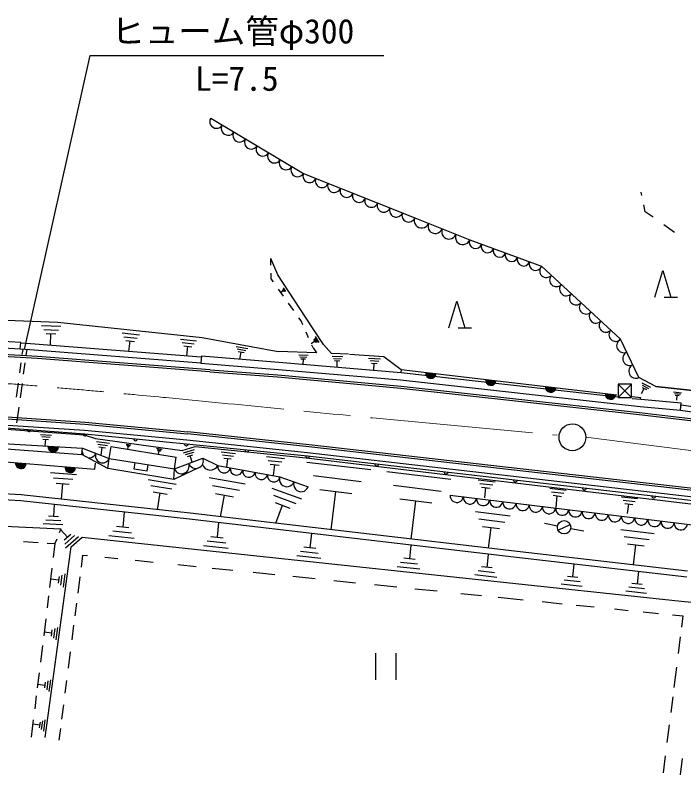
# Model space of a CAD drawing. Units: millimetres, scale not verified. Extents: x 40000 to 680000, y 20000 to 380000.
# Drawn here: x 425734 to 475652, y 265093 to 321836 of the extents above; entities that cross this region are included whole.
import ezdxf
from ezdxf.enums import TextEntityAlignment as Align

# ---------------------------------------------------------------- set-up
doc = ezdxf.new("R2010")
doc.units = ezdxf.units.MM
doc.header["$LTSCALE"] = 1000
doc.linetypes.add('CHAIN', pattern=[18.5, 12, -1.5, 3.5, -1.5])
for name, color, linetype, lineweight in [('M-BGD', 7, 'Continuous', 25), ('M-BMK', 2, 'CHAIN', 13), ('M-BMK-SRVR', 3, 'Continuous', 25), ('M-STR-STR3', 7, 'Continuous', 25)]:
    doc.layers.add(name, color=color, linetype=linetype, lineweight=lineweight)
doc.styles.add('ＭＳ ゴシック', font='')
doc.styles.get('ＭＳ ゴシック').set_extended_font_data('MS Gothic')

msp = doc.modelspace()

# ---------------------------------------------------------------- linework, layer by layer
at = {"layer": 'M-BGD'}
for p, q in [((440328, 314151), (447249, 310009)), ((447249, 310009), (455566, 306697)), ((472515, 308369), (472460, 308628)), ((472777, 307151), (472667, 307664)), ((473354, 306742), (472777, 307151)), ((455566, 306697), (459665, 305046)), ((474952, 305608), (474165, 306167)), ((459665, 305046), (465029, 303085)), ((445342, 302450), (444822, 303672)), ((444831, 303151), (444822, 303672)), ((465029, 303085), (470938, 297631)), ((444847, 302145), (444840, 302560)), ((447412, 299270), (445342, 302450)), ((473491, 300761), (474091, 302761)), ((474091, 302761), (474691, 300761)), ((445015, 301908), (444847, 302145)), ((445763, 300854), (445392, 301377)), ((445677, 301323), (445770, 301189)), ((445711, 301393), (445846, 301191)), ((445745, 301463), (445922, 301193)), ((445558, 301148), (445728, 301258)), ((474191, 300761), (475191, 300761)), ((446527, 299779), (446140, 300324)), ((458102, 298486), (458702, 300486)), ((458702, 300486), (459302, 298486)), ((425087, 299062), (428908, 298903)), ((447081, 298999), (446914, 299234)), ((448750, 297234), (447412, 299270)), ((427703, 298653), (429146, 298594)), ((428908, 298903), (439705, 297761)), ((447216, 298695), (447081, 298999)), ((458802, 298486), (459802, 298486)), ((427870, 298355), (428956, 298310)), ((428038, 298058), (428767, 298026)), ((428363, 297173), (428405, 298049)), ((433710, 298096), (435016, 297954)), ((447643, 297728), (447449, 298167)), ((426115, 296881), (418956, 297336)), ((426146, 297380), (418982, 297836)), ((426115, 296881), (426146, 297380)), ((433847, 297818), (434828, 297714)), ((433984, 297540), (434635, 297462)), ((434227, 296717), (434310, 297501)), ((438083, 297633), (439269, 297512)), ((438208, 297382), (439095, 297291)), ((439705, 297761), (445361, 296717)), ((447823, 297322), (448084, 297496)), ((448012, 297606), (448156, 297385)), ((448070, 297720), (448286, 297390)), ((448119, 297830), (448407, 297390)), ((472304, 294763), (470938, 297631)), ((427380, 296193), (415236, 296919)), ((427390, 296343), (415243, 297069)), ((426837, 296846), (426115, 296881)), ((426866, 297296), (426136, 297331)), ((426292, 296873), (426239, 296485)), ((426593, 296858), (426534, 296431)), ((439589, 295846), (426837, 296846)), ((439624, 296294), (426866, 297296)), ((438333, 297131), (438921, 297069)), ((438551, 296385), (438631, 297102)), ((442238, 297092), (443100, 296935)), ((442312, 296906), (442960, 296783)), ((447969, 296992), (447881, 297190)), ((447969, 296992), (448229, 296608)), ((449343, 296565), (448750, 297234)), ((440281, 295346), (427390, 296343)), ((439634, 296394), (439589, 295846)), ((439634, 296394), (445424, 295912)), ((442389, 296711), (442820, 296632)), ((442512, 296151), (442603, 296676)), ((448229, 296608), (445361, 296717)), ((446909, 296457), (447601, 296431)), ((446993, 296319), (447507, 296300)), ((450619, 296517), (449343, 296565)), ((449389, 296364), (450193, 296334)), ((449486, 296199), (450089, 296176)), ((450685, 296515), (453262, 296345)), ((452123, 296221), (453006, 296161)), ((453262, 296345), (454544, 295367)), ((426155, 295873), (426050, 295108)), ((426458, 295873), (426340, 295013)), ((440269, 295197), (427380, 296193)), ((439589, 295846), (445378, 295364)), ((445424, 295912), (454550, 295134)), ((447068, 296178), (447417, 296160)), ((447227, 295755), (447247, 296171)), ((449583, 296034), (449976, 296015)), ((449761, 295544), (449784, 296027)), ((452228, 296038), (452884, 295996)), ((452324, 295851), (452765, 295821)), ((452505, 295307), (452547, 295843)), ((440270, 295197), (445326, 294816)), ((440281, 295346), (445338, 294965)), ((445378, 295364), (454496, 294587)), ((454544, 295367), (454519, 295138)), ((454544, 295367), (470643, 293485)), ((454550, 295134), (470692, 293337)), ((445326, 294816), (454526, 293987)), ((445338, 294965), (454540, 294136)), ((454496, 294587), (472392, 292595)), ((473574, 294106), (472304, 294763)), ((425947, 294358), (425801, 293296)), ((426246, 294329), (426096, 293242)), ((454526, 293987), (472320, 292020)), ((454540, 294136), (472337, 292169)), ((471747, 294272), (470747, 294272)), ((470747, 294272), (470747, 293272)), ((471747, 294272), (470747, 293272)), ((470747, 294272), (471747, 293272)), ((471747, 293272), (471747, 294272)), ((472505, 293571), (472705, 293951)), ((472515, 294371), (473155, 294041)), ((472535, 294201), (473015, 293961)), ((472545, 294031), (472865, 293871)), ((485458, 292770), (473574, 294106)), ((473574, 294106), (485458, 292770)), ((474895, 293701), (475485, 293631)), ((474955, 293581), (475405, 293531)), ((475015, 293451), (475315, 293421)), ((475125, 293081), (475165, 293441)), ((470747, 293272), (471747, 293272)), ((471795, 293214), (472447, 293142)), ((471803, 293350), (472416, 293278)), ((472416, 293278), (472401, 293147)), ((472447, 293142), (475456, 292876)), ((475408, 292328), (475456, 292876)), ((414883, 292363), (430941, 291297)), ((414890, 292513), (430953, 291446)), ((426002, 292557), (425842, 291390)), ((472392, 292595), (475408, 292328)), ((475408, 292328), (485114, 290994)), ((475462, 292725), (485166, 291391)), ((414353, 291696), (430885, 290484)), ((414584, 291888), (430920, 290841)), ((472320, 292020), (485052, 290476)), ((472337, 292169), (485070, 290625)), ((422576, 291192), (430939, 290567)), ((430941, 291297), (438606, 290557)), ((430953, 291446), (438621, 290706)), ((430920, 290841), (438538, 290108)), ((430939, 290567), (438511, 289822)), ((447668, 289603), (438606, 290557)), ((447684, 289752), (438622, 290706)), ((417611, 290267), (430769, 289495)), ((417714, 290002), (430713, 289031)), ((427617, 290520), (428456, 290461)), ((427714, 290355), (428339, 290309)), ((427806, 290177), (428216, 290144)), ((427974, 289660), (428011, 290160)), ((430885, 290484), (431736, 290210)), ((431736, 290210), (438190, 289329)), ((431796, 290001), (432766, 289870)), ((438538, 290108), (447546, 289177)), ((430713, 289031), (430769, 289495)), ((430769, 289495), (432753, 288730)), ((431891, 289791), (432617, 289693)), ((431986, 289582), (432467, 289515)), ((432146, 288963), (432231, 289550)), ((432753, 288730), (432896, 289619)), ((432896, 289619), (437763, 288832)), ((434017, 289801), (434369, 289752)), ((434050, 289728), (434321, 289687)), ((434087, 289646), (434265, 289617)), ((434146, 289420), (434181, 289634)), ((436292, 289483), (436701, 289428)), ((436329, 289401), (436636, 289354)), ((438190, 289329), (439180, 289610)), ((438511, 289822), (447566, 288912)), ((439180, 289610), (447456, 288762)), ((494287, 284274), (447668, 289603)), ((494305, 284423), (447684, 289752)), ((432662, 287970), (430713, 289031)), ((436370, 289310), (436571, 289280)), ((436437, 289044), (436473, 289302)), ((437619, 287944), (437763, 288832)), ((438293, 289140), (439116, 289382)), ((438440, 289009), (439060, 289192)), ((438587, 288878), (438999, 288988)), ((438938, 288444), (438791, 288938)), ((441106, 289209), (442176, 289102)), ((441218, 288986), (442025, 288902)), ((444490, 288868), (445836, 288732)), ((447546, 289177), (494178, 283807)), ((447566, 288912), (494086, 283535)), ((424318, 288519), (431689, 287917)), ((431689, 287917), (431735, 288375)), ((432662, 287970), (432753, 288730)), ((432753, 288730), (437619, 287944)), ((434620, 287922), (434699, 288416)), ((435593, 287765), (435673, 288258)), ((437619, 287944), (439750, 288755)), ((439750, 288755), (440867, 288203)), ((441322, 288758), (441865, 288697)), ((441529, 288083), (441598, 288730)), ((444631, 288580), (445643, 288480)), ((444773, 288293), (445441, 288223)), ((445023, 287451), (445107, 288258)), ((447456, 288762), (494032, 283217)), ((447509, 288459), (452281, 287891)), ((428366, 287686), (430303, 287533)), ((437587, 287147), (432662, 287970)), ((435593, 287765), (434620, 287922)), ((439377, 287987), (437587, 287147)), ((437587, 287147), (437619, 287944)), ((440867, 288203), (445501, 287360)), ((453488, 287748), (458251, 287175)), ((428583, 287279), (430029, 287167)), ((435654, 287162), (437745, 286815)), ((440215, 287300), (442905, 286819)), ((445501, 287360), (447608, 286609)), ((447994, 287439), (451572, 287009)), ((460295, 287131), (461575, 286981)), ((428792, 286869), (429760, 286792)), ((429181, 285673), (429278, 286837)), ((435852, 286703), (437418, 286447)), ((440453, 286705), (442471, 286348)), ((453973, 286727), (457542, 286293)), ((460425, 286861), (461385, 286751)), ((460555, 286581), (461195, 286511)), ((460795, 285781), (460875, 286551)), ((426191, 285997), (419764, 286357)), ((438792, 284636), (426191, 285997)), ((436041, 286239), (437086, 286066)), ((436353, 284898), (436561, 286157)), ((440690, 286110), (442032, 285863)), ((441073, 284373), (441361, 285986)), ((444899, 286516), (447120, 285713)), ((448475, 286405), (450858, 286114)), ((449324, 283397), (449669, 286266)), ((458213, 285993), (476910, 283701)), ((465645, 286501), (466875, 286351)), ((465775, 286241), (466695, 286121)), ((426154, 285548), (419739, 285908)), ((438742, 284188), (426154, 285548)), ((445013, 285975), (446682, 285371)), ((445131, 285424), (446248, 285020)), ((454450, 285702), (456833, 285411)), ((455299, 282694), (455644, 285563)), ((465895, 285971), (466515, 285891)), ((466115, 285061), (466205, 285931)), ((471005, 285861), (472195, 285721)), ((471125, 285611), (472015, 285501)), ((428634, 285281), (428587, 284393)), ((445203, 283887), (445692, 285229)), ((471245, 285351), (471835, 285281)), ((471455, 284601), (471545, 285321)), ((428958, 284374), (428217, 284411)), ((433876, 284718), (433758, 283599)), ((463425, 281739), (438792, 284636)), ((460094, 284761), (462677, 284441)), ((416571, 284083), (429140, 283463)), ((429302, 283762), (427819, 283835)), ((429130, 284068), (428018, 284123)), ((463374, 281292), (438742, 284188)), ((440922, 283931), (440805, 282834)), ((460355, 284210), (462288, 283968)), ((466228, 283674), (465245, 283860)), ((466264, 283375), (467175, 283788)), ((429140, 283463), (429024, 283172)), ((429119, 283415), (429634, 282836)), ((434412, 283150), (433013, 283305)), ((434221, 283546), (433285, 283648)), ((460611, 283646), (461903, 283485)), ((461065, 282017), (461262, 283567)), ((467212, 283495), (468196, 283320)), ((470950, 283420), (473449, 283116)), ((428832, 282690), (428704, 282366)), ((429879, 283046), (429393, 282617)), ((430172, 282959), (429441, 282320)), ((430464, 282872), (429492, 282014)), ((429909, 282117), (430744, 282853)), ((430744, 282853), (475452, 278069)), ((434607, 282744), (432735, 282948)), ((441259, 282777), (440345, 282878)), ((447846, 283121), (447735, 282060)), ((471203, 282886), (473074, 282660)), ((426349, 282533), (427441, 282456)), ((427976, 267877), (429909, 282117)), ((428108, 282408), (428704, 282366)), ((428704, 282366), (428577, 281335)), ((441646, 281997), (439800, 282192)), ((441455, 282394), (440073, 282535)), ((448176, 282008), (447284, 282108)), ((455282, 282247), (455173, 281231)), ((471447, 282349), (472694, 282191)), ((471889, 280771), (472075, 282272)), ((430679, 280607), (430795, 281512)), ((430795, 281512), (431135, 281477)), ((448541, 281251), (446772, 281447)), ((448358, 281629), (447026, 281782)), ((461052, 281561), (460944, 280590)), ((475923, 280306), (463425, 281739)), ((432414, 281347), (433391, 281248)), ((434697, 281115), (436045, 280978)), ((455775, 280824), (454505, 280961)), ((455601, 281184), (454745, 281278)), ((475871, 279858), (463374, 281292)), ((428478, 280523), (428300, 279073)), ((437875, 280792), (439249, 280653)), ((440435, 280532), (441982, 280375)), ((455950, 280464), (454256, 280639)), ((461520, 280192), (460304, 280332)), ((461350, 280543), (460543, 280627)), ((467451, 280821), (467353, 279876)), ((428382, 279741), (428978, 279661)), ((429010, 279906), (428938, 279412)), ((429219, 280001), (429125, 279266)), ((429429, 280096), (429303, 279116)), ((430431, 278670), (430586, 279878)), ((443509, 280220), (445111, 280057)), ((446467, 279920), (448135, 279750)), ((461690, 279841), (460059, 280023)), ((467745, 279834), (466961, 279917)), ((472268, 280273), (472171, 279351)), ((449532, 279608), (451141, 279445)), ((452566, 279300), (454232, 279131)), ((468069, 279168), (466500, 279335)), ((467907, 279501), (466731, 279626)), ((472554, 279305), (471779, 279392)), ((455581, 278994), (457227, 278827)), ((459012, 278645), (460554, 278489)), ((472874, 278648), (471337, 278818)), ((472712, 278981), (471558, 279105)), ((428226, 278472), (428114, 277558)), ((461804, 278362), (463670, 278172)), ((475452, 278069), (510379, 274340)), ((430213, 276964), (430334, 277910)), ((465089, 278028), (466583, 277876)), ((467618, 277771), (468951, 277635)), ((470482, 277480), (471493, 277377)), ((472630, 277262), (473759, 277147)), ((474798, 277041), (475577, 276962)), ((475577, 276962), (475471, 276120)), ((428015, 276752), (427859, 275480)), ((428480, 275920), (428418, 275453)), ((428690, 276015), (428592, 275312)), ((428890, 276106), (428766, 275171)), ((429984, 275182), (430122, 276259)), ((427893, 275763), (428454, 275689)), ((475381, 275393), (475227, 274161)), ((427770, 274751), (427617, 273509)), ((429712, 273052), (429870, 274286)), ((452663, 272180), (452663, 274180)), ((454163, 274180), (454163, 272180)), ((475100, 273139), (474909, 271613)), ((427520, 272715), (427382, 271590)), ((427420, 271870), (427946, 271801)), ((427981, 272014), (427915, 271578)), ((428172, 272101), (428085, 271447)), ((428363, 272188), (428245, 271311)), ((429474, 271200), (429594, 272132)), ((427307, 270980), (427189, 270020)), ((474823, 270919), (474677, 269746)), ((429225, 269251), (429362, 270327)), ((427087, 269189), (426931, 267912)), ((427587, 269035), (427527, 268612)), ((427769, 269118), (427683, 268485)), ((427951, 269200), (427843, 268350)), ((427049, 268890), (427561, 268826)), ((429022, 267673), (429134, 268546)), ((474563, 268835), (474398, 267512)), ((474272, 266504), (474114, 265231)), ((475400, 265093), (475561, 266304))]:
    msp.add_line(p, q, dxfattribs=at)
msp.add_circle((466719, 283582), 500, dxfattribs=at)
for centre, radius, start, end in [((440761, 313892), 504, 149.1, 329.1), ((441626, 313374), 504, 149.1, 329.1), ((442491, 312856), 504, 149.1, 329.1), ((443356, 312339), 504, 149.1, 329.1), ((444221, 311821), 504, 149.1, 329.1), ((445086, 311303), 504, 149.1, 329.1), ((445951, 310786), 504, 149.1, 329.1), ((446816, 310268), 504, 149.1, 329.1), ((447711, 309825), 497, 158.2862, 338.2862), ((448635, 309457), 497, 158.2862, 338.2862), ((449559, 309089), 497, 158.2862, 338.2862), ((450483, 308721), 497, 158.2862, 338.2862), ((451407, 308353), 497, 158.2862, 338.2862), ((452331, 307985), 497, 158.2862, 338.2862), ((453255, 307617), 497, 158.2862, 338.2862), ((454180, 307249), 497, 158.2862, 338.2862), ((455104, 306881), 497, 158.2862, 338.2862), ((456078, 306490), 552, 158.0613, 338.0613), ((457103, 306078), 552, 158.0613, 338.0613), ((458128, 305665), 552, 158.0613, 338.0613), ((459153, 305252), 552, 158.0613, 338.0613), ((460112, 304882), 476, 159.9183, 339.9183), ((461006, 304555), 476, 159.9183, 339.9183), ((461900, 304229), 476, 159.9183, 339.9183), ((462794, 303902), 476, 159.9183, 339.9183), ((463688, 303575), 476, 159.9183, 339.9183), ((464582, 303248), 476, 159.9183, 339.9183), ((465398, 302744), 503, 137.2971, 317.2971), ((466137, 302062), 503, 137.2971, 317.2971), ((466876, 301381), 503, 137.2971, 317.2971), ((467614, 300699), 503, 137.2971, 317.2971), ((468353, 300017), 503, 137.2971, 317.2971), ((469091, 299336), 503, 137.2971, 317.2971), ((469830, 298654), 503, 137.2971, 317.2971), ((470569, 297972), 503, 137.2971, 317.2971), ((471166, 297153), 529, 115.4655, 295.4655), ((471621, 296197), 529, 115.4655, 295.4655), ((472076, 295241), 529, 115.4655, 295.4655), ((456778, 295106), 400, 173.3332, 353.3332), ((456778, 295106), 400, 173.3332, 353.3332), ((456778, 295106), 350, 173.3332, 353.3332), ((456778, 295106), 300, 173.3332, 353.3332), ((456778, 295106), 250, 173.3332, 353.3332), ((456778, 295106), 200, 173.3332, 353.3332), ((456778, 295106), 150, 173.3332, 353.3332), ((456778, 295106), 100, 173.3332, 353.3332), ((456778, 295106), 50, 173.3332, 353.3332), ((461246, 294584), 400, 173.3332, 353.3332), ((461246, 294584), 400, 173.3332, 353.3332), ((461246, 294584), 350, 173.3332, 353.3332), ((461246, 294584), 300, 173.3332, 353.3332), ((461246, 294584), 250, 173.3332, 353.3332), ((461246, 294584), 200, 173.3332, 353.3332), ((461246, 294584), 150, 173.3332, 353.3332), ((461246, 294584), 100, 173.3332, 353.3332), ((461246, 294584), 50, 173.3332, 353.3332), ((465714, 294062), 400, 173.3332, 353.3332), ((465714, 294062), 400, 173.3332, 353.3332), ((465714, 294062), 350, 173.3332, 353.3332), ((465714, 294062), 300, 173.3332, 353.3332), ((465714, 294062), 250, 173.3332, 353.3332), ((465714, 294062), 200, 173.3332, 353.3332), ((465714, 294062), 150, 173.3332, 353.3332), ((465714, 294062), 100, 173.3332, 353.3332), ((465714, 294062), 50, 173.3332, 353.3332), ((470182, 293539), 400, 173.3332, 353.3332), ((470182, 293539), 400, 173.3332, 353.3332), ((470182, 293539), 350, 173.3332, 353.3332), ((470182, 293539), 300, 173.3332, 353.3332), ((470182, 293539), 250, 173.3332, 353.3332), ((470182, 293539), 200, 173.3332, 353.3332), ((470182, 293539), 150, 173.3332, 353.3332), ((470182, 293539), 100, 173.3332, 353.3332), ((470182, 293539), 50, 173.3332, 353.3332), ((426758, 290880), 150, 175.7268, 355.7268), ((430939, 290567), 150, 175.7268, 354.3792), ((434725, 290195), 150, 174.3792, 354.3792), ((428576, 289624), 400, 176.6422, 356.6422), ((428576, 289624), 400, 176.6422, 356.6422), ((428576, 289624), 350, 176.6422, 356.6422), ((428576, 289624), 300, 176.6422, 356.6422), ((428576, 289624), 250, 176.6422, 356.6422), ((428576, 289624), 200, 176.6422, 356.6422), ((428576, 289624), 150, 176.6422, 356.6422), ((428576, 289624), 100, 176.6422, 356.6422), ((428576, 289624), 50, 176.6422, 356.6422), ((438511, 289822), 150, 174.3792, 354.2568), ((431265, 289304), 532, 187.2784, 213.0508), ((431265, 289304), 532, 269.7952, 338.916), ((432257, 288921), 532, 158.916, 338.916), ((443038, 289367), 150, 174.2568, 354.2568), ((447566, 288912), 150, 174.2568, 353.4069), ((426161, 288369), 400, 175.3258, 355.3258), ((426161, 288369), 400, 175.3258, 355.3258), ((426161, 288369), 350, 175.3258, 355.3258), ((426161, 288369), 300, 175.3258, 355.3258), ((426161, 288369), 250, 175.3258, 355.3258), ((426161, 288369), 200, 175.3258, 355.3258), ((426161, 288369), 150, 175.3258, 355.3258), ((426161, 288369), 100, 175.3258, 355.3258), ((426161, 288369), 50, 175.3258, 355.3258), ((438152, 288147), 570, 200.8471, 20.8471), ((439217, 288552), 570, 200.8471, 20.8471), ((440308, 288479), 623, 198.6084, 333.6957), ((452734, 288314), 150, 173.4069, 353.4069), ((429846, 288067), 400, 175.3258, 355.3258), ((429846, 288067), 400, 175.3258, 355.3258), ((429846, 288067), 350, 175.3258, 355.3258), ((429846, 288067), 300, 175.3258, 355.3258), ((429846, 288067), 250, 175.3258, 355.3258), ((429846, 288067), 200, 175.3258, 355.3258), ((429846, 288067), 150, 175.3258, 355.3258), ((429846, 288067), 100, 175.3258, 355.3258), ((429846, 288067), 50, 175.3258, 355.3258), ((441330, 288118), 471, 169.6944, 349.6944), ((442257, 287950), 471, 169.6944, 349.6944), ((443184, 287781), 471, 169.6944, 349.6944), ((444111, 287613), 471, 169.6944, 349.6944), ((457903, 287717), 150, 173.4069, 353.4069), ((445038, 287444), 471, 169.6944, 349.6944), ((446028, 287172), 559, 160.3681, 340.3681), ((463072, 287119), 150, 173.4069, 353.4069), ((447081, 286797), 559, 160.3681, 340.3681), ((458705, 285933), 496, 173.0105, 353.0106), ((468241, 286522), 150, 173.4069, 353.4069), ((459689, 285812), 496, 173.0105, 353.0106), ((460673, 285692), 496, 173.0105, 353.0106), ((461657, 285571), 496, 173.0105, 353.0106), ((462641, 285450), 496, 173.0105, 353.0106), ((473410, 285924), 150, 173.4069, 353.4069), ((463625, 285330), 496, 173.0105, 353.0106), ((464609, 285209), 496, 173.0105, 353.0106), ((465593, 285088), 496, 173.0105, 353.0106), ((466578, 284968), 496, 173.0105, 353.0106), ((467562, 284847), 496, 173.0105, 353.0106), ((468546, 284726), 496, 173.0105, 353.0106), ((469530, 284606), 496, 173.0105, 353.0106), ((470514, 284485), 496, 173.0105, 353.0106), ((471498, 284365), 496, 173.0105, 353.0106), ((472482, 284244), 496, 173.0105, 353.0106), ((473466, 284123), 496, 173.0105, 353.0106), ((474450, 284003), 496, 173.0105, 353.0106), ((475434, 283882), 496, 173.0105, 353.0106)]:
    msp.add_arc(centre, radius, start, end, dxfattribs=at)
at = {"layer": 'M-BMK'}
for p, q in [((452406, 291753), (466197, 290454)), ((468338, 290312), (565551, 277912))]:
    msp.add_line(p, q, dxfattribs=at)
msp.add_open_spline([(396902, 295249), (403702, 295203), (410502, 295157), (417289, 294820), (423786, 294497), (430271, 293908), (436750, 293289), (441971, 292790), (447189, 292272), (452406, 291753)], degree=3, knots=[0, 0, 0, 0, 1, 1, 1, 2, 2, 2, 3, 3, 3, 3], dxfattribs=at)
at = {"layer": 'M-BMK-SRVR'}
msp.add_circle((467338, 290306), 1000, dxfattribs=at)
at = {"layer": 'M-STR-STR3'}
for p, q in [((426422, 296866), (431330, 318817)), ((431330, 318817), (453247, 318817))]:
    msp.add_line(p, q, dxfattribs=at)

# ---------------------------------------------------------------- texts
at = {"layer": 'M-STR-STR3', "style": 'ＭＳ ゴシック'}
for s, p in [('ヒューム管φ300', (432914, 319173)), ('L=7.5', (439164, 315637))]:
    msp.add_text(s, height=1833, dxfattribs=at).set_placement(p, align=Align.BOTTOM_LEFT)

doc.saveas('drawing.dxf')
